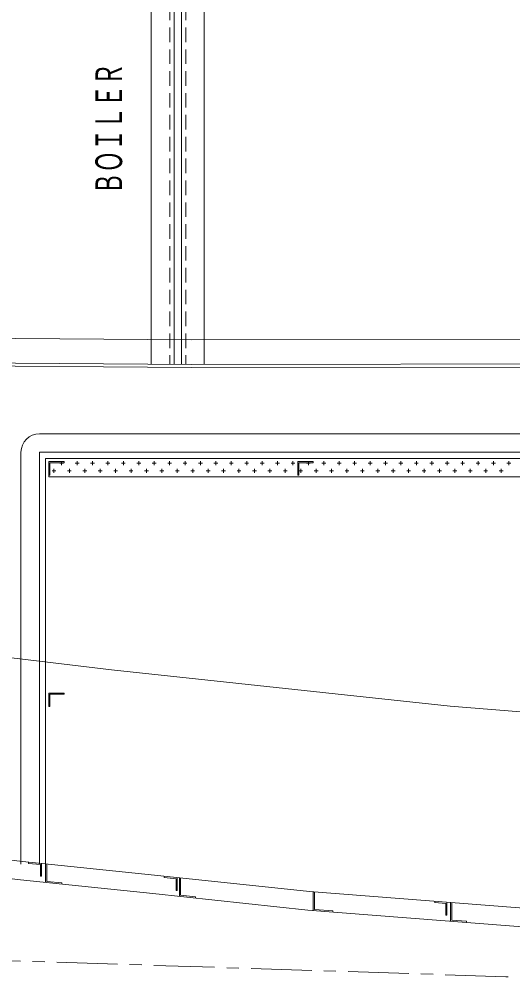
# Model space of a CAD drawing. Units: millimetres, scale not verified. Extents: x -28714 to 28714, y -20310 to 20310.
# Drawn here: x -8522 to -6490, y -14435 to -10466 of the extents above; entities that cross this region are included whole.
import ezdxf
from ezdxf.enums import TextEntityAlignment as Align

# ---------------------------------------------------------------- set-up
doc = ezdxf.new("R2010")
doc.units = ezdxf.units.MM
doc.header["$LTSCALE"] = 50
doc.linetypes.add('CHAIN1', pattern=[8, 5, -1, 1, -1])
doc.linetypes.add('DASHED1', pattern=[1.8, 1.2, -0.6])
doc.layers.add('0-0_0', color=3, linetype='Continuous', lineweight=18)
doc.layers.add('0-2_寸法', color=2, linetype='Continuous', lineweight=18)
doc.styles.add('ＭＳ ゴシック', font='')
doc.styles.get('ＭＳ ゴシック').set_extended_font_data('MS Gothic')

msp = doc.modelspace()

# ---------------------------------------------------------------- linework, layer by layer
at = {"layer": '0-0_0'}
for p, q in [((-7978.28, -10230.2), (-7978.28, -11886.17)), ((-7884.3, -10230.2), (-7884.3, -11886.08)), ((-7853.82, -10230.2), (-7853.82, -11886.05)), ((-7759.84, -10230.2), (-7759.84, -11885.95)), ((-8438.59, -12173.3), (-1361.73, -12173.3)), ((-8514.79, -13945.91), (-8514.79, -12249.5)), ((-8438.59, -13945.91), (-8438.59, -12249.5)), ((-8438.59, -12249.5), (-1285.53, -12249.5)), ((-8413.19, -13945.91), (-8413.19, -12274.9)), ((-8413.19, -12274.9), (-1260.13, -12274.9)), ((-8355.15, -12294.25), (-8339.28, -12294.25)), ((-8347.22, -12302.19), (-8347.22, -12286.32)), ((-8291.65, -12294.25), (-8275.78, -12294.25)), ((-8283.72, -12302.19), (-8283.72, -12286.32)), ((-8228.15, -12294.25), (-8212.28, -12294.25)), ((-8220.22, -12302.19), (-8220.22, -12286.32)), ((-8164.65, -12294.25), (-8148.78, -12294.25)), ((-8156.72, -12302.19), (-8156.72, -12286.32)), ((-8101.15, -12294.25), (-8085.28, -12294.25)), ((-8093.22, -12302.19), (-8093.22, -12286.32)), ((-8037.65, -12294.25), (-8021.78, -12294.25)), ((-8029.72, -12302.19), (-8029.72, -12286.32)), ((-7974.15, -12294.25), (-7958.28, -12294.25)), ((-7966.22, -12302.19), (-7966.22, -12286.32)), ((-7910.65, -12294.25), (-7894.78, -12294.25)), ((-7902.72, -12302.19), (-7902.72, -12286.32)), ((-7847.15, -12294.25), (-7831.28, -12294.25)), ((-7839.22, -12302.19), (-7839.22, -12286.32)), ((-7783.65, -12294.25), (-7767.78, -12294.25)), ((-7775.72, -12302.19), (-7775.72, -12286.32)), ((-7720.15, -12294.25), (-7704.28, -12294.25)), ((-7712.22, -12302.19), (-7712.22, -12286.32)), ((-7656.65, -12294.25), (-7640.78, -12294.25)), ((-7648.72, -12302.19), (-7648.72, -12286.32)), ((-7593.15, -12294.25), (-7577.28, -12294.25)), ((-7585.22, -12302.19), (-7585.22, -12286.32)), ((-7529.65, -12294.25), (-7513.78, -12294.25)), ((-7521.72, -12302.19), (-7521.72, -12286.32)), ((-7466.15, -12294.25), (-7450.28, -12294.25)), ((-7458.22, -12302.19), (-7458.22, -12286.32)), ((-7402.65, -12294.25), (-7386.78, -12294.25)), ((-7394.72, -12302.19), (-7394.72, -12286.32)), ((-7339.15, -12294.25), (-7323.28, -12294.25)), ((-7331.22, -12302.19), (-7331.22, -12286.32)), ((-7275.65, -12294.25), (-7259.78, -12294.25)), ((-7267.72, -12302.19), (-7267.72, -12286.32)), ((-7212.15, -12294.25), (-7196.28, -12294.25)), ((-7204.22, -12302.19), (-7204.22, -12286.32)), ((-7148.65, -12294.25), (-7132.78, -12294.25)), ((-7140.72, -12302.19), (-7140.72, -12286.32)), ((-7085.15, -12294.25), (-7069.28, -12294.25)), ((-7077.22, -12302.19), (-7077.22, -12286.32)), ((-7021.65, -12294.25), (-7005.78, -12294.25)), ((-7013.72, -12302.19), (-7013.72, -12286.32)), ((-6958.15, -12294.25), (-6942.28, -12294.25)), ((-6950.22, -12302.19), (-6950.22, -12286.32)), ((-6894.65, -12294.25), (-6878.78, -12294.25)), ((-6886.72, -12302.19), (-6886.72, -12286.32)), ((-6831.15, -12294.25), (-6815.28, -12294.25)), ((-6823.22, -12302.19), (-6823.22, -12286.32)), ((-6767.65, -12294.25), (-6751.78, -12294.25)), ((-6759.72, -12302.19), (-6759.72, -12286.32)), ((-6704.15, -12294.25), (-6688.28, -12294.25)), ((-6696.22, -12302.19), (-6696.22, -12286.32)), ((-6640.65, -12294.25), (-6624.78, -12294.25)), ((-6632.72, -12302.19), (-6632.72, -12286.32)), ((-6577.15, -12294.25), (-6561.28, -12294.25)), ((-6569.22, -12302.19), (-6569.22, -12286.32)), ((-6513.65, -12294.25), (-6497.78, -12294.25)), ((-6505.72, -12302.19), (-6505.72, -12286.32)), ((-8386.9, -12326), (-8371.03, -12326)), ((-8378.97, -12333.94), (-8378.97, -12318.07)), ((-8323.4, -12326), (-8307.53, -12326)), ((-8315.47, -12333.94), (-8315.47, -12318.07)), ((-8259.9, -12326), (-8244.03, -12326)), ((-8251.97, -12333.94), (-8251.97, -12318.07)), ((-8196.4, -12326), (-8180.53, -12326)), ((-8188.47, -12333.94), (-8188.47, -12318.07)), ((-8132.9, -12326), (-8117.03, -12326)), ((-8124.97, -12333.94), (-8124.97, -12318.07)), ((-8069.4, -12326), (-8053.53, -12326)), ((-8061.47, -12333.94), (-8061.47, -12318.07)), ((-8005.9, -12326), (-7990.03, -12326)), ((-7997.97, -12333.94), (-7997.97, -12318.07)), ((-7942.4, -12326), (-7926.53, -12326)), ((-7934.47, -12333.94), (-7934.47, -12318.07)), ((-7878.9, -12326), (-7863.03, -12326)), ((-7870.97, -12333.94), (-7870.97, -12318.07)), ((-7815.4, -12326), (-7799.53, -12326)), ((-7807.47, -12333.94), (-7807.47, -12318.07)), ((-7751.9, -12326), (-7736.03, -12326)), ((-7743.97, -12333.94), (-7743.97, -12318.07)), ((-7688.4, -12326), (-7672.53, -12326)), ((-7680.47, -12333.94), (-7680.47, -12318.07)), ((-7624.9, -12326), (-7609.03, -12326)), ((-7616.97, -12333.94), (-7616.97, -12318.07)), ((-7561.4, -12326), (-7545.53, -12326)), ((-7553.47, -12333.94), (-7553.47, -12318.07)), ((-7497.9, -12326), (-7482.03, -12326)), ((-7489.97, -12333.94), (-7489.97, -12318.07)), ((-7434.4, -12326), (-7418.53, -12326)), ((-7426.47, -12333.94), (-7426.47, -12318.07)), ((-7370.9, -12326), (-7355.03, -12326)), ((-7362.97, -12333.94), (-7362.97, -12318.07)), ((-7307.4, -12326), (-7291.53, -12326)), ((-7299.47, -12333.94), (-7299.47, -12318.07)), ((-7243.9, -12326), (-7228.03, -12326)), ((-7235.97, -12333.94), (-7235.97, -12318.07)), ((-7180.4, -12326), (-7164.53, -12326)), ((-7172.47, -12333.94), (-7172.47, -12318.07)), ((-7116.9, -12326), (-7101.03, -12326)), ((-7108.97, -12333.94), (-7108.97, -12318.07)), ((-7053.4, -12326), (-7037.53, -12326)), ((-7045.47, -12333.94), (-7045.47, -12318.07)), ((-6989.9, -12326), (-6974.03, -12326)), ((-6981.97, -12333.94), (-6981.97, -12318.07)), ((-6926.4, -12326), (-6910.53, -12326)), ((-6918.47, -12333.94), (-6918.47, -12318.07)), ((-6862.9, -12326), (-6847.03, -12326)), ((-6854.97, -12333.94), (-6854.97, -12318.07)), ((-6799.4, -12326), (-6783.53, -12326)), ((-6791.47, -12333.94), (-6791.47, -12318.07)), ((-6735.9, -12326), (-6720.03, -12326)), ((-6727.97, -12333.94), (-6727.97, -12318.07)), ((-6672.4, -12326), (-6656.53, -12326)), ((-6664.47, -12333.94), (-6664.47, -12318.07)), ((-6608.9, -12326), (-6593.03, -12326)), ((-6600.97, -12333.94), (-6600.97, -12318.07)), ((-6545.4, -12326), (-6529.53, -12326)), ((-6537.47, -12333.94), (-6537.47, -12318.07)), ((-8400.49, -12343.41), (-8400.49, -12351.1)), ((-8400.49, -12351.1), (-1183.93, -12351.1)), ((-8347.22, -12351.1), (-8347.22, -12349.82)), ((-8283.72, -12351.1), (-8283.72, -12349.82)), ((-8220.22, -12351.1), (-8220.22, -12349.82)), ((-8156.72, -12351.1), (-8156.72, -12349.82)), ((-8093.22, -12351.1), (-8093.22, -12349.82)), ((-8029.72, -12351.1), (-8029.72, -12349.82)), ((-7966.22, -12351.1), (-7966.22, -12349.82)), ((-7902.72, -12351.1), (-7902.72, -12349.82)), ((-7839.22, -12351.1), (-7839.22, -12349.82)), ((-7775.72, -12351.1), (-7775.72, -12349.82)), ((-7712.22, -12351.1), (-7712.22, -12349.82)), ((-7648.72, -12351.1), (-7648.72, -12349.82)), ((-7585.22, -12351.1), (-7585.22, -12349.82)), ((-7521.72, -12351.1), (-7521.72, -12349.82)), ((-7458.22, -12351.1), (-7458.22, -12349.82)), ((-7394.72, -12351.1), (-7394.72, -12349.82)), ((-7331.22, -12351.1), (-7331.22, -12349.82)), ((-7267.72, -12351.1), (-7267.72, -12349.82)), ((-7204.22, -12351.1), (-7204.22, -12349.82)), ((-7140.72, -12351.1), (-7140.72, -12349.82)), ((-7077.22, -12351.1), (-7077.22, -12349.82)), ((-7013.72, -12351.1), (-7013.72, -12349.82)), ((-6950.22, -12351.1), (-6950.22, -12349.82)), ((-6886.72, -12351.1), (-6886.72, -12349.82)), ((-6823.22, -12351.1), (-6823.22, -12349.82)), ((-6759.72, -12351.1), (-6759.72, -12349.82)), ((-6696.22, -12351.1), (-6696.22, -12349.82)), ((-6632.72, -12351.1), (-6632.72, -12349.82)), ((-6569.22, -12351.1), (-6569.22, -12349.82)), ((-6505.72, -12351.1), (-6505.72, -12349.82)), ((-8484.31, -13943.16), (-8484.31, -13938.05)), ((-8429.75, -13995.45), (-8429.75, -13943.68)), ((-8413.19, -13945.91), (-8413.19, -14021.99)), ((-8434.83, -13995.45), (-8429.75, -13995.45)), ((-7924.88, -14000.96), (-7924.88, -13995.85)), ((-7871.14, -14054.62), (-7871.14, -14001.59)), ((-7862.52, -14079.14), (-7862.52, -14002.5)), ((-8346.83, -14028.83), (-8346.83, -14023.72)), ((-7876.22, -14054.62), (-7871.14, -14054.62)), ((-7796.16, -14086.22), (-7796.16, -14081.11)), ((-7311.6, -14060.82), (-7311.6, -14137.25)), ((-6811.17, -14105.04), (-6811.17, -14099.72)), ((-6760.86, -14156.91), (-6760.86, -14103.63)), ((-6745.87, -14104.79), (-6745.87, -14181.22)), ((-6765.94, -14156.91), (-6760.86, -14156.91)), ((-6679.51, -14186.38), (-6679.51, -14181.28))]:
    msp.add_line(p, q, dxfattribs=at)
at = {"layer": '0-0_0', "color": 1, "linetype": 'DASHED1'}
for p, q in [((-7902.08, -10230.2), (-7902.08, -11886.1)), ((-7836.04, -10230.2), (-7836.04, -11886.03))]:
    msp.add_line(p, q, dxfattribs=at)
at = {"layer": '0-0_0'}
for points in [[(-15677.73, -11060.65), (-15455.04, -11113.72), (-15096.06, -11196.46), (-14661.94, -11278.57), (-13950.47, -11393.04), (-13224.14, -11498.19), (-12295.86, -11609.84), (-11504.78, -11669.85), (-10080.93, -11748.01), (-8900.33, -11777.76), (-7811.5, -11786.01), (-6090.78, -11784.37), (-4963.17, -11782.68), (-3007.55, -11776.15), (-1902.3, -11774.72), (-925.63, -11766.85), (396.1, -11761.17), (1666.83, -11749.83), (2984.63, -11749.14), (3912.77, -11748.71), (5869.89, -11750.3), (9407.07, -11722.57)], [(-15704.23, -11171.84), (-15481.12, -11225.01), (-15119.53, -11308.35), (-14681.64, -11391.17), (-13967.74, -11506.04), (-13239.16, -11611.51), (-12307.01, -11723.62), (-11512.23, -11783.91), (-10085.5, -11862.23), (-8902.2, -11892.05), (-7811.88, -11900.31), (-6090.67, -11898.67), (-4962.9, -11896.98), (-3007.28, -11890.45), (-1901.77, -11889.02), (-924.92, -11881.15), (396.85, -11875.47), (1667.37, -11864.13), (2984.69, -11863.44), (3912.75, -11863.01), (5870.29, -11864.6), (9409.3, -11836.86)], [(-15701.29, -11159.49), (-15478.22, -11212.64), (-15116.92, -11295.92), (-14679.45, -11378.66), (-13965.82, -11493.48), (-13237.49, -11598.92), (-12305.77, -11710.98), (-11511.4, -11771.24), (-10084.99, -11849.54), (-8901.99, -11879.35), (-7811.84, -11887.61), (-6090.69, -11885.97), (-4962.93, -11884.28), (-3007.31, -11877.75), (-1901.83, -11876.32), (-925, -11868.45), (396.77, -11862.77), (1667.31, -11851.43), (2984.69, -11850.74), (3912.75, -11850.31), (5870.25, -11851.9), (9409.06, -11824.16)], [(-16727.21, -11200.4), (-15704.23, -11592.59), (-14508.76, -11972.4), (-13567.41, -12217.31), (-12531.28, -12455.69), (-12323.33, -12503.53), (-10515.1, -12827.39), (-9035.39, -13038.81), (-8141.54, -13145.79), (-6746.95, -13295.1), (-4955.97, -13439.89), (-3662.94, -13507.1), (-1969.87, -13568.22), (-1201.03, -13581.57), (61.25, -13610.86)], [(-12290.87, -13307.64), (-11303.86, -13528.48), (-10684.43, -13639.74), (-10098.61, -13731.56), (-9554.18, -13814.35), (-9077.31, -13867), (-8508.63, -13935.55), (-7964.29, -13991.65), (-7327.16, -14059.61), (-6232.47, -14144.69), (-5770.13, -14180.63), (-5147.25, -14215.89), (-4613.48, -14242.56), (-4027.62, -14271.85), (-3566.88, -14290.76), (-2933.11, -14309.2), (-1815.33, -14341.73), (-1375.14, -14341.73), (-718.26, -14358.55), (307.86, -14358.55)], [(-12307.01, -13382.12), (-11318.92, -13603.2), (-10697.07, -13714.89), (-10110.23, -13806.87), (-9564.09, -13889.91), (-9086.05, -13942.7), (-8517.1, -14011.28), (-7972.24, -14067.43), (-7334.16, -14135.5), (-6238.38, -14220.66), (-5775.23, -14256.66), (-5151.31, -14291.98), (-4617.28, -14318.67), (-4031.09, -14347.97), (-3569.55, -14366.91), (-2935.32, -14385.37), (-1816.43, -14417.93), (-1376.12, -14417.93), (-719.23, -14434.75), (307.44, -14434.75)], [(-8484.31, -13943.16), (-8434.83, -13948.26), (-8434.83, -13995.45)], [(-8408.11, -13945.91), (-8408.11, -14017.4), (-8346.83, -14023.72)], [(-7924.88, -14000.96), (-7876.22, -14006.15), (-7876.22, -14054.62)], [(-7857.44, -14003.05), (-7857.44, -14074.57), (-7796.16, -14081.11)], [(-7306.52, -14061.22), (-7306.52, -14132.55), (-7230.55, -14138.46), (-7230.55, -14143.55)], [(-6811.17, -14104.81), (-6765.94, -14108.33), (-6765.94, -14156.91)], [(-6740.79, -14104.79), (-6740.79, -14176.52), (-6679.51, -14181.28)]]:
    msp.add_lwpolyline(points, dxfattribs=at)
for points in [[(-8395.41, -12343.41), (-8395.41, -12292.68), (-8336.99, -12292.68), (-8336.99, -12287.6), (-8400.49, -12287.6), (-8400.49, -12343.41)], [(-7369.99, -12343.41), (-7369.99, -12292.68), (-7311.57, -12292.68), (-7311.57, -12287.6), (-7375.07, -12287.6), (-7375.07, -12343.41)], [(-8395.41, -13297.17), (-8395.41, -13246.44), (-8336.99, -13246.44), (-8336.99, -13241.36), (-8400.49, -13241.36), (-8400.49, -13297.17)]]:
    msp.add_lwpolyline(points, close=True, dxfattribs=at)
at = {"layer": '0-0_0', "color": 4, "linetype": 'CHAIN1'}
msp.add_lwpolyline([(-912.75, -14429.79), (-4608.92, -14429.79), (-6518, -14409.78), (-9580.17, -14311.35), (-12340.41, -14138.84), (-14552.31, -13924.87), (-15566.91, -13800.55), (-16460.42, -13657.34)], dxfattribs=at)
at = {"layer": '0-0_0'}
msp.add_arc((-8438.59, -12249.5), 76.2, 90, 180, dxfattribs=at)

# ---------------------------------------------------------------- texts
at = {"layer": '0-2_寸法', "style": 'ＭＳ ゴシック', "width": 0.6}
msp.add_text('ＢＯＩＬＥＲ', height=110, rotation=90, dxfattribs=at).set_placement((-8065.18, -11187.47), align=Align.BOTTOM_LEFT)

doc.saveas('drawing.dxf')
